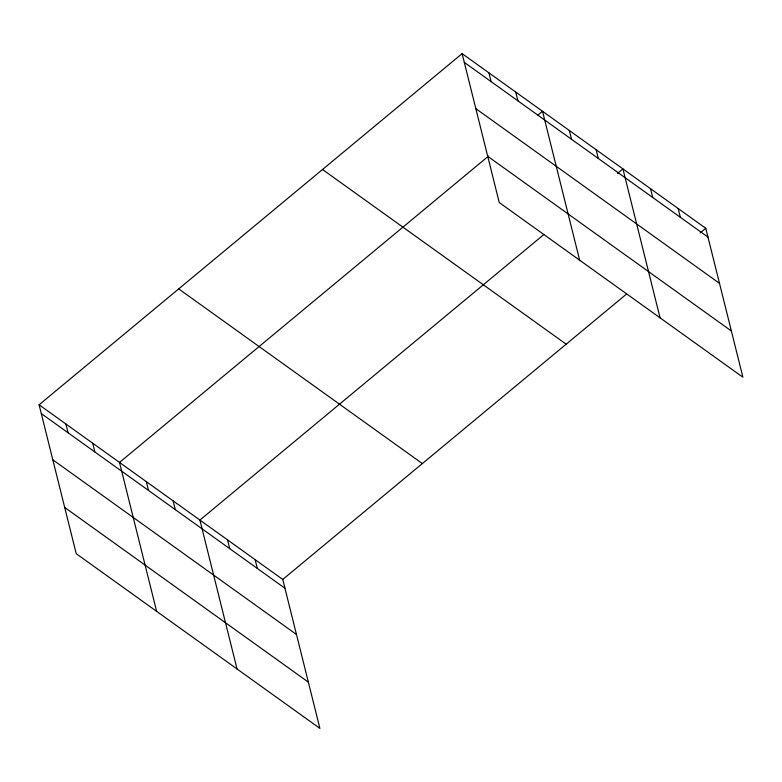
<?xml version="1.0" encoding="UTF-8"?>
<svg xmlns="http://www.w3.org/2000/svg" width="782" height="782" viewBox="0 0 782 782"><rect width="100%" height="100%" fill="white"/><g stroke="black" fill="none" stroke-linecap="round" stroke-linejoin="round"><path stroke-width="1.17" d="M39.1 404.783L282.752 579.452L319.887 728.374L76.225 553.695L39.1 404.783L462.113 53.626L705.775 228.305L742.9 377.217L499.248 202.548L462.113 53.626M488.545 156.077L119.509 462.426L156.635 611.338M537.869 115.13L542.522 111.269L579.648 260.191M543.822 234.58L199.909 520.059L237.044 668.981M617.34 173.545L622.931 168.912L660.057 317.834M282.752 579.452L626.665 293.964M700.183 232.938L705.775 228.305M464.312 62.413L707.964 237.093M475.837 108.659L719.489 283.338M487.714 156.302L731.366 330.982M322.526 169.508L566.178 344.178M178.697 288.9L422.348 463.57M41.29 413.57L284.941 588.24M52.824 459.806L296.476 634.485M64.701 507.459L308.352 682.129M678.16 208.511L680.35 217.298M650.546 188.706L652.735 197.504M596.128 149.694L598.318 158.492M569.325 130.486L571.515 139.274M515.719 92.061L517.909 100.849M488.916 72.843L491.106 81.631M255.137 559.658L257.327 568.446M227.523 539.863L229.713 548.651M173.105 500.851L175.305 509.639M146.312 481.634L148.502 490.422M92.706 443.208L94.896 451.996M65.903 423.991L68.093 432.778"/></g></svg>
